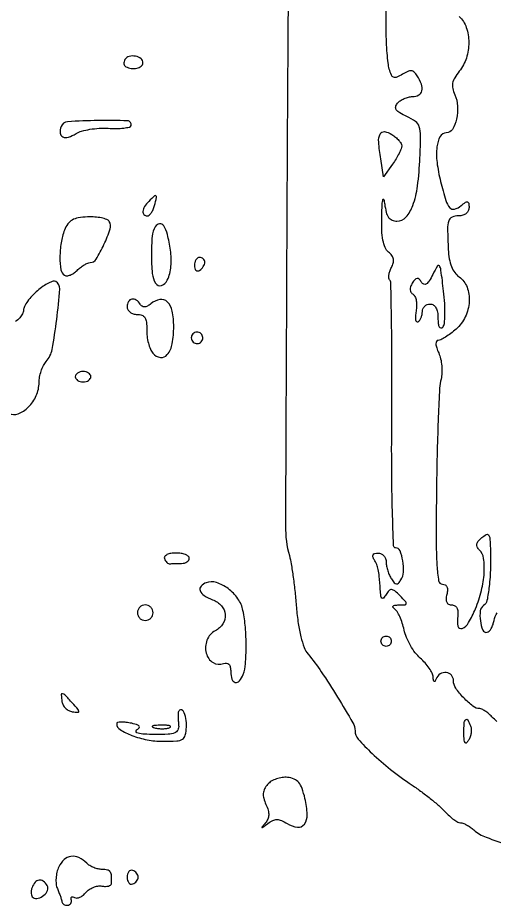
# Model space of a CAD drawing. Extents: x 0 to 5034, y 0 to 2560.
# Drawn here: x 3751.9 to 3843.9, y 475.1 to 646.2 of the extents above; entities that cross this region are included whole.
import ezdxf

# ---------------------------------------------------------------- set-up
doc = ezdxf.new("R2010")
doc.units = 0

msp = doc.modelspace()

# ---------------------------------------------------------------- linework, layer by layer
for points in [[(3804.34013, 680.912553, 0.001171), (3803.881648, 617.905199, 0.00023), (3803.569541, 548.17554, 0.067534), (3804.316434, 542.5, -0.025416), (3804.667576, 540.89117, -0.006971), (3805.055748, 538.325, -0.007027), (3805.414767, 535.400001, -0.007278), (3805.686768, 532.5, 0.015894), (3806.029007, 529.422461, 0.025174), (3806.537491, 526.818868, 0.029307), (3807.173735, 524.775147, 0.084707), (3807.919859, 523.5, -0.026329), (3810.473016, 520.111884, -0.010621), (3813.608515, 515.240382, -0.005697), (3816.575521, 510.282324, -0.132737), (3817, 508.711551, 0.183567), (3817.598736, 507.135664, 0.021214), (3820.27558, 504.367361, 0.02361), (3823.843369, 501.284823, 0.018243), (3828, 498.261364, -0.011142), (3829.86255, 496.946607, -0.009946), (3831.737715, 495.500743, -0.010031), (3833.370888, 494.134062, -0.030275), (3834.404988, 493.116396, 0.024335), (3835.208887, 492.306262, 0.028416), (3836.048915, 491.621691, 0.029259), (3836.812494, 491.133912, 0.128186), (3837.326247, 491, -0.092663), (3837.824018, 490.906951, -0.030048), (3838.507744, 490.59365, -0.02878), (3839.242173, 490.146098, -0.028678), (3839.921259, 489.616682, 0.09235), (3842.297001, 488.207593, 0.004058), (3851.389299, 484.960094, 0.007169)], [(3844.390641, 510.504324, -0.010024), (3843.428571, 511.428571, 0.0226), (3842.770048, 512.03011, 0.02626), (3842.090929, 512.538393, 0.026669), (3841.480141, 512.901759, 0.121428), (3841.081581, 513, -0.167303), (3839.76032, 513.454833, -0.037434), (3837.970977, 515.081796, -0.037861), (3836.437816, 516.968541, -0.152846), (3836, 518.367295, 0.180433), (3835.601358, 519.436015, 0.187809), (3834.607539, 519.960318, 0.171555), (3833.448737, 519.694317, 0.156722), (3832.662281, 518.75, -0.029023), (3832.432418, 518.263707, -0.414717), (3832.265759, 518.214889, -0.24195), (3832.135427, 518.407572, -0.017424), (3832.078947, 519.069665, 0.102181), (3831.885279, 519.815947, 0.034569), (3831.318193, 520.791228, 0.032692), (3830.524277, 521.81176, 0.032159), (3829.600006, 522.726097, -0.052109), (3828.627703, 523.767759, -0.031154), (3827.691854, 525.18205, -0.030934), (3826.92726, 526.723626, -0.04625), (3826.474374, 528.156432, 0.025123), (3826.113905, 529.49026, 0.027928), (3825.631609, 530.733641, 0.028882), (3825.105664, 531.735037, 0.113144), (3824.624368, 532.234687, -0.094106), (3824.313572, 532.533915, -0.381719), (3824.340671, 532.773575, -0.154345), (3824.705177, 532.937504, -0.027147), (3825.464286, 532.984687, 0.015102), (3826.669068, 533.030488, 0.359952), (3826.898017, 533.247756, 0.222546), (3826.776191, 533.618592, 0.007541), (3825.678122, 534.75, 0.020049), (3824.657699, 535.691473, 0.15439), (3824.065626, 535.940908, 0.229779), (3823.56585, 535.75316, 0.049004), (3822.979149, 535, -0.035961), (3822.482019, 534.326355, -0.420942), (3822.188141, 534.306844, -0.182994), (3821.982011, 534.704483, -0.012329), (3821.862998, 536, 0.004769), (3821.667253, 538.554123, 0.029873), (3821.47714, 539.849203, 0.052317), (3821.180176, 540.776196, 0.036218), (3820.664552, 541.75, -0.074178), (3820.432709, 542.281561, -0.207665), (3820.490695, 542.675047, -0.19247), (3820.825039, 542.921229, -0.063684), (3821.440983, 543, -0.11119), (3822.036926, 542.865815, -0.099135), (3822.546537, 542.485937, -0.093778), (3822.891186, 541.918202, -0.087683), (3823.015313, 541.25, 0.044979), (3823.092432, 540.470777, 0.027495), (3823.315379, 539.573438, 0.027437), (3823.6369, 538.701726, 0.043198), (3824.015313, 538, 0.031278), (3824.564659, 537.267442, 0.193378), (3824.973324, 537.053239, 0.233054), (3825.367823, 537.200466, 0.045598), (3825.84897, 537.814646, 0.131437), (3826.336921, 539.327372, 0.053317), (3826.214992, 541.507003, 0.054969), (3825.677991, 543.43053, 0.30625), (3824.835446, 544, -0.40367), (3824.43033, 544.390736, -0.001731), (3824.212616, 551.052528, -0.006153), (3824.07574, 559.150911, -0.002966), (3824.089622, 569.529067, 0.002224), (3824.11735, 579.359442, 0.003581), (3824.043726, 587.735931, 0.000723), (3823.9158, 595.089142, 0.19402), (3823.672783, 595.66055, -0.176775), (3823.507568, 596.01566, -0.057271), (3823.524569, 596.604038, -0.048833), (3823.697302, 597.307165, -0.038248), (3824.01417, 598.026478, 0.058294), (3824.360026, 598.905266, 0.109319), (3824.390955, 599.664532, 0.112209), (3824.099561, 600.352699, 0.063597), (3823.478987, 601.01744, -0.119433), (3822.820174, 601.90168, -0.053177), (3822.393136, 603.300297, -0.038313), (3822.171159, 605.247722, -0.016335), (3822.160037, 607.872445, -0.004709), (3822.24791, 610.193099, -0.046382), (3822.384189, 611.160423, -0.77855), (3822.544851, 611.162848, -0.034857), (3822.723396, 610.25, 0.030807), (3823.016608, 608.683739, 0.095881), (3823.469806, 607.715654, 0.13859), (3824.141584, 607.187406, 0.098045), (3825.088109, 607, 0.214164), (3826.832048, 607.782885, 0.094802), (3828.15337, 609.997967, 0.055847), (3829.057304, 613.73653, 0.020043), (3829.52629, 619.203479, 0.007457), (3829.657095, 623.479427, 0.081583), (3829.405815, 625.174862, 0.160913), (3828.650838, 626.212435, 0.051533), (3826.974358, 627.171644, -0.024142), (3825.61528, 627.853471, -0.111453), (3824.966724, 628.440046, -0.211623), (3824.847476, 629.039209, -0.118573), (3825.181061, 629.718165, -0.072333), (3825.725599, 630.20908, -0.044596), (3826.483922, 630.623461, -0.043798), (3827.325496, 630.905563, -0.059042), (3828.122445, 631, 0.12776), (3829.298866, 631.305588, 0.213906), (3829.899315, 632.110289, 0.143787), (3829.815257, 633.381523, 0.053779), (3829.0152, 635, 0.060056), (3828.43996, 635.701936, 0.166199), (3827.868492, 635.967432, 0.132783), (3827.167447, 635.855383, 0.033048), (3826.132675, 635.305328, -0.032234), (3825.052684, 634.728981, -0.203741), (3824.443022, 634.714477, -0.203309), (3824.008773, 635.143501, -0.032088), (3823.615817, 636.305328, -0.035348), (3823.387465, 637.48427, -0.009704), (3823.196173, 639.367127, -0.009758), (3823.062114, 641.515238, -0.01004), (3823.013655, 643.646592), (3823, 648.793185)], [(3837.098253, 646.411082, -0.12754), (3838.468237, 644.326972, -0.081654), (3838.946282, 641.45369, -0.077493), (3838.480186, 638.426264, -0.093577), (3837.118425, 635.897922, 0.034844), (3836.236165, 634.638279, 0.088033), (3835.837477, 633.597188, 0.100259), (3835.847508, 632.567207, 0.054539), (3836.245341, 631.360879, -0.093181), (3836.787917, 629.15995, -0.069137), (3836.581863, 626.658145, -0.080583), (3835.786077, 624.67181, -0.26306), (3834.597525, 624, 0.276502), (3833.422469, 623.296397, 0.094487), (3832.804711, 621.32268, 0.059911), (3832.819014, 618.319345, 0.031063), (3833.515744, 614.627932, 0.010813), (3834.525666, 610.982784, 0.103808), (3835.291961, 609.576013, 0.295702), (3836.204267, 609.303647, 0.102312), (3837.475834, 609.979944, -0.019474), (3838.307702, 610.617311, -0.214509), (3838.710057, 610.69562, -0.30932), (3838.942388, 610.441398, -0.035131), (3839, 609.622445, -0.111853), (3838.853326, 608.974991, -0.11138), (3838.441823, 608.452806, -0.099021), (3837.800573, 608.115575, -0.071811), (3837, 608, 0.100197), (3835.730304, 607.742979, 0.221239), (3835.08145, 607.026452, 0.080117), (3834.863013, 605.482188, 0.007065), (3834.995502, 601.529435, 0.031637), (3835.196972, 599.720034, 0.050585), (3835.619193, 598.224874, 0.060507), (3836.253739, 597.055511, 0.085644), (3837.092394, 596.222731, -0.151575), (3838.608975, 594.264288, -0.104816), (3839.02849, 591.473289, -0.095813), (3838.275654, 588.533763, -0.103703), (3836.492394, 586.180335, -0.01761), (3835.461141, 585.345574, -0.021349), (3834.436179, 584.640474, -0.020521), (3833.538258, 584.127728, -0.120025), (3833.013833, 584, 0.281563), (3832.707109, 583.812403, 0.132862), (3832.607157, 583.340654, 0.066984), (3832.753513, 582.576169, 0.026157), (3833.148355, 581.573742, -0.051711), (3833.524349, 580.45489, -0.032828), (3833.737118, 579.095287, -0.032804), (3833.770212, 577.717609, -0.051128), (3833.600283, 576.543535, 0.048294), (3833.332349, 574.763406, 0.002823), (3833.073099, 569.278798, 0.004255), (3832.85654, 562.733915, 0.003118), (3832.723367, 555.469123, 0.002614), (3832.656053, 545.662969, 0.015865), (3832.808855, 540.586658, 0.024241), (3833.137295, 537.62087, 0.36858), (3833.866631, 536.999329, -0.129165), (3834.403988, 536.858441, -0.166048), (3834.741831, 536.479694, -0.116288), (3834.847834, 535.853718, -0.048034), (3834.710251, 535, 0.047854), (3834.568271, 534.121008, 0.127284), (3834.686615, 533.501319, 0.174521), (3835.055853, 533.133607, 0.109881), (3835.656478, 533, -0.125468), (3836.250507, 532.848553, -0.14588), (3836.659919, 532.4362, -0.108623), (3836.851664, 531.758448, -0.05088), (3836.812858, 530.842953, 0.08369), (3836.857543, 528.896645, 0.47477), (3837.648444, 528.470378, 0.163946), (3838.923125, 529.582041, 0.034645), (3840.25, 532.264614, 0.036229), (3841.405159, 535.778042, 0.04581), (3841.928361, 539.155944, 0.052842), (3841.806389, 541.959926, 0.160441), (3840.957618, 543.642382, -0.095726), (3840.588313, 544.188585, -0.155155), (3840.535154, 544.741768, -0.120521), (3840.818201, 545.324832, -0.046596), (3841.457618, 545.964826, -0.040361), (3842.306692, 546.560848, -0.337576), (3842.743584, 546.508274, -0.179443), (3842.997894, 545.974748, -0.013995), (3843.096892, 544.372445, -0.013501), (3843.125441, 540.122658, -0.022657), (3842.891475, 536.560631, -0.021242), (3842.468634, 533.825308, -0.208279), (3841.818034, 532.887539, 0.229117), (3841.169405, 531.86834, 0.061898), (3841.183841, 529.900095, 0.069007), (3841.668128, 528.141816, 0.357002), (3842.5, 527.710389, 0.154366), (3842.907023, 527.940031, 0.057287), (3843.302337, 528.475042, 0.049857), (3843.628063, 529.200002, 0.042005), (3843.827103, 530.018021, -0.123128), (3844.440868, 531.470748, -0.401327)], [(3750.202133, 569.973548, 0.226716), (3751.970862, 569.828046, 0.107701), (3753.930402, 571.107371, 0.089404), (3755.46375, 573.351072, 0.105682), (3756, 575.859821, -0.047431), (3756.101378, 576.926106, -0.03464), (3756.406099, 578.076981, -0.035288), (3756.852527, 579.136923, -0.06259), (3757.382463, 579.921259, 0.134295), (3758.522894, 582.268813, 0.016076), (3759.410736, 588.023388, 0.011853), (3759.985187, 593.913305, 0.279651), (3759.25635, 595.341567, 0.216413), (3758.746069, 595.40689, 0.040105), (3757.844584, 595.047767, 0.036562), (3756.78127, 594.421382, 0.026108), (3755.687625, 593.576709, 0.028648), (3754.658985, 592.584972, 0.031901), (3753.78949, 591.515443, 0.033678), (3753.177131, 590.519988, 0.121634), (3753, 589.802631, -0.131982), (3752.823549, 589.145811, -0.050917), (3752.265625, 588.375181, -0.045847), (3751.456505, 587.62023, -0.041963)]]:
    msp.add_lwpolyline(points, format="xyb")
for points in [[(3772.576925, 638.124467, 0.072925), (3772.401554, 637.718738, 0.094354), (3772.371535, 637.315124, 0.111022), (3772.489153, 636.977313, 0.138403), (3772.733688, 636.754232, 0.084961), (3773.794239, 636.431994, 0.086837), (3774.893167, 636.484539, 0.108968), (3775.723257, 636.8734, 0.219121), (3776.052821, 637.5, 0.244782), (3775.684068, 638.309699, 0.12199), (3774.627155, 638.782372, 0.110461), (3773.390731, 638.730078, 0.191004)], [(3760.248518, 625.206872, 0.109286), (3760.062984, 623.96481, 0.27276), (3760.563411, 623.236455, 0.188816), (3761.655772, 623.167543, 0.062082), (3763.143225, 623.857373, -0.071142), (3764.218714, 624.332767, -0.027564), (3765.812364, 624.68754, -0.026613), (3767.60744, 624.8871, -0.029739), (3769.347747, 624.883693, 0.018098), (3770.956955, 624.843092, 0.027424), (3772.353856, 624.935144, 0.025939), (3773.430213, 625.122682, 0.265765), (3773.750486, 625.417413, 0.496194), (3773.111968, 626.323619, 0.012846), (3767.374192, 626.381562, 0.012422), (3761.521339, 626.144773, 0.292849)], [(3826, 621.481959, -0.095891), (3825.892878, 620.92853, -0.020047), (3825.485938, 620.023317, -0.020342), (3824.91991, 618.995164, -0.018003), (3824.25, 617.972506), (3822.5, 615.5), (3821.950612, 619, -0.018361), (3821.56436, 622.231033, -0.127749), (3821.834287, 623.786167, -0.335014), (3822.664181, 624.237701, -0.102864), (3824.088929, 623.71239, -0.035898), (3824.820241, 623.179165, -0.040167), (3825.438623, 622.564889, -0.044016), (3825.868856, 621.962834, -0.133914)], [(3777.2, 610.8, 0.050909), (3776.374815, 609.787185, 0.117874), (3776.043143, 608.870808, 0.227685), (3776.255523, 608.260992, 0.199569), (3776.883369, 608, 0.181596), (3777.259476, 608.141258, 0.059916), (3777.660882, 608.5875, 0.050447), (3778.024544, 609.234516, 0.038887), (3778.289749, 610, 0.006206), (3778.683233, 611.5848, 0.300726), (3778.575468, 611.877032, 0.361825), (3778.291938, 611.859691, 0.007493)], [(3760.912393, 605.269577, 0.051152), (3760.251411, 602.795899, 0.039944), (3760.03169, 600.021994, 0.038673), (3760.221179, 597.600959, 0.218848), (3760.91938, 596.549826, 0.163911), (3761.381589, 596.442265, 0.068447), (3762.012017, 596.591854, 0.057548), (3762.702537, 596.955412, 0.046485), (3763.347952, 597.490809, -0.030656), (3764.001042, 598.068375, -0.031411), (3764.714768, 598.556675, -0.033087), (3765.385086, 598.89807, -0.101575), (3765.881654, 599, 0.262774), (3767.025857, 599.645936, 0.027255), (3768.53143, 602.479221, 0.028147), (3769.719246, 605.473402, 0.222297), (3769.550802, 606.917801, 0.166907), (3769.080664, 607.30303, 0.036754), (3768.063989, 607.597821, 0.034383), (3766.777715, 607.779088, 0.027217), (3765.373109, 607.802748, 0.031629), (3763.568641, 607.620215, 0.088334), (3762.373886, 607.197236, 0.108952), (3761.544636, 606.449856, 0.064316)], [(3778.446201, 605.912951, 0.117779), (3777.835347, 604.064051, 0.022072), (3777.68998, 600.475242, 0.022168), (3777.862319, 596.886252, 0.11583), (3778.485977, 595.02269, 0.339941), (3779.636358, 594.58725, 0.217189), (3780.76295, 595.577849, 0.084578), (3781.458763, 598.268591, 0.058392), (3781.356759, 601.420094, 0.020466), (3780.779919, 604.420544, 0.086208), (3780.063771, 606.101022, 0.295166), (3779.269229, 606.457678, 0.219715)], [(3786, 598.440983, 0.066118), (3786.073267, 597.889346, 0.138808), (3786.29375, 597.521475, 0.191142), (3786.620352, 597.392057, 0.139169), (3787, 597.5, 0.06081), (3787.382515, 597.806203, 0.051032), (3787.70625, 598.2129, 0.053229), (3787.926698, 598.653442, 0.089642), (3788, 599.059017, 0.105429), (3787.923444, 599.418051, 0.099231), (3787.70625, 599.723586, 0.096318), (3787.381732, 599.928382, 0.092995), (3787, 600, 0.153634), (3786.618621, 599.879982, 0.097988), (3786.29375, 599.542039, 0.080552), (3786.074545, 599.037096, 0.062283)], [(3832.012215, 596.721622, -0.021297), (3831.323294, 595.453139, -0.107716), (3830.774753, 594.869873, -0.260576), (3830.289966, 594.825317, -0.145687), (3829.826555, 595.221622, 0.04907), (3829.364686, 595.802191, 0.231597), (3828.975547, 595.942276, 0.191406), (3828.57378, 595.729081, 0.033365), (3828.052786, 595.026393, 0.05302), (3827.712285, 594.348274, 0.106194), (3827.624398, 593.75803, 0.132041), (3827.790076, 593.268506, 0.10749), (3828.189697, 592.882761, -0.153061), (3828.570746, 592.442526, -0.057413), (3828.810701, 591.652824, -0.050019), (3828.889681, 590.67183, -0.042342), (3828.781367, 589.63663, 0.026789), (3828.65155, 588.683147, 0.064408), (3828.684888, 587.972577, 0.152887), (3828.866923, 587.622019, 0.348682), (3829.144457, 587.589279, 0.100044), (3829.472256, 587.896497, 0.052202), (3829.748684, 588.386001, 0.048951), (3829.93655, 588.968599, 0.053579), (3830, 589.559017, -0.103216), (3830.114729, 590.108867, -0.098834), (3830.440625, 590.576711, -0.096907), (3830.927451, 590.890211, -0.095012), (3831.5, 591, -0.145054), (3832.132909, 590.812442, -0.122482), (3832.611111, 590.3, -0.086196), (3832.905615, 589.454377, -0.040813), (3833, 588.3, 0.025302), (3833.054293, 587.227763, 0.095199), (3833.246567, 586.585808, 0.273733), (3833.547566, 586.398943, 0.209618), (3833.912928, 586.55, 0.166241), (3834.237078, 587.245687, 0.019967), (3834.351512, 588.960455, 0.021669), (3834.315954, 591.099115, 0.015168), (3834.098587, 593.5, 0.002604), (3833.586695, 597.546617, 0.111372), (3833.288919, 598.355174, 0.556597), (3832.890093, 598.34732, 0.020096)], [(3773, 590.5, 0.128015), (3773.1489, 589.927957, 0.10074), (3773.567853, 589.440625, 0.08932), (3774.194561, 589.11297, 0.076038), (3774.933117, 589, -0.085058), (3775.8662, 588.840111, -0.170083), (3776.442665, 588.377409, -0.116685), (3776.734297, 587.512403, -0.03033), (3776.781922, 586.034642, 0.039144), (3776.844196, 584.78579, 0.032952), (3777.099514, 583.485935, 0.034229), (3777.494572, 582.325996, 0.074143), (3777.981484, 581.522311, 0.186463), (3779.429921, 580.713294, 0.267931), (3780.760725, 581.249279, 0.122266), (3781.706721, 583.361784, 0.044456), (3782, 586.65383, 0.048589), (3781.707852, 589.653029, 0.149295), (3780.757138, 591.432835, 0.246203), (3779.320683, 591.878734, 0.128426), (3777.576293, 591.063317, -0.043562), (3776.910512, 590.602284, -0.116515), (3776.360531, 590.440196, -0.161016), (3775.906606, 590.563224, -0.10874), (3775.530011, 590.951442, 0.102011), (3774.761513, 591.765049, 0.199371), (3773.905335, 591.953816, 0.227899), (3773.249366, 591.480824, 0.12513)], [(3785.552786, 585.08541, 0.099038), (3785.401684, 584.679226, 0.097945), (3785.417584, 584.244476, 0.097945), (3785.597789, 583.848514, 0.099038), (3785.91459, 583.552786, 0.099038), (3786.320774, 583.401684, 0.097945), (3786.755524, 583.417584, 0.097945), (3787.151486, 583.597789, 0.099038), (3787.447214, 583.91459, 0.099038), (3787.598316, 584.320774, 0.097945), (3787.582416, 584.755524, 0.097945), (3787.402211, 585.151486, 0.099038), (3787.08541, 585.447214, 0.099038), (3786.679226, 585.598316, 0.097945), (3786.244476, 585.582416, 0.097945), (3785.848514, 585.402211, 0.099038)], [(3763, 577, 0.148195), (3763.115568, 576.618646, 0.098894), (3763.440625, 576.29375, 0.082425), (3763.926543, 576.074694, 0.064853), (3764.5, 576, 0.064853), (3765.073457, 576.074694, 0.082425), (3765.559375, 576.29375, 0.098894), (3765.884432, 576.618646, 0.148195), (3766, 577, 0.148195), (3765.884432, 577.381354, 0.098894), (3765.559375, 577.70625, 0.082425), (3765.073457, 577.925306, 0.064853), (3764.5, 578, 0.064853), (3763.926543, 577.925306, 0.082425), (3763.440625, 577.70625, 0.098894), (3763.115568, 577.381354, 0.148195)], [(3780.191667, 541.925, 0.059365), (3780.382717, 541.519541, 0.06671), (3780.657708, 541.187813, 0.076449), (3780.971058, 540.976726, 0.136666), (3781.275, 540.925, -0.013314), (3781.652979, 540.953955, -0.004034), (3782.227656, 540.977969, -0.004037), (3782.872543, 540.994495, -0.004387), (3783.5, 541, 0.064853), (3784.073457, 541.074694, 0.082425), (3784.559375, 541.29375, 0.098894), (3784.884432, 541.618646, 0.148195), (3785, 542, 0.231675), (3784.812401, 542.383143, 0.072835), (3784.241146, 542.70625, 0.055541), (3783.406008, 542.926954, 0.036866), (3782.416667, 543, 0.040232), (3781.45244, 542.922288, 0.072434), (3780.697448, 542.684219, 0.114589), (3780.262359, 542.333632, 0.251645)], [(3788.25, 537.279461, 0.12663), (3787.264727, 536.612994, 0.278995), (3787.108095, 535.752198, 0.161317), (3787.869722, 534.818102, 0.050934), (3789.5, 534, -0.118761), (3791.213825, 532.828176, -0.164332), (3791.948701, 531.132246, -0.168076), (3791.498124, 529.366898, -0.124756), (3790, 528, 0.180435), (3788.417551, 526.204358, 0.155419), (3788.27358, 523.6801, 0.19176), (3789.583536, 521.884658, 0.236245), (3791.621855, 521.685134, -0.114787), (3792.210783, 521.766826, -0.192892), (3792.649228, 521.543093, -0.133539), (3792.917095, 520.991866, -0.046743), (3793, 520.106989, 0.074254), (3793.215243, 518.665609, 0.27092), (3793.868503, 518.062881, 0.284451), (3794.683627, 518.349584, 0.078136), (3795.393011, 519.581787, 0.073028), (3795.854142, 521.63802, 0.019246), (3795.976913, 525.016452, 0.020097), (3795.821264, 528.689298, 0.028721), (3795.366309, 531.918454, 0.104377), (3794.392615, 534.187247, 0.078099), (3792.495157, 536.146886, 0.084102), (3790.244917, 537.312175, 0.164671)], [(3775, 531.5, 0.099038), (3775.114514, 530.927543, 0.097945), (3775.440625, 530.440625, 0.097945), (3775.927543, 530.114514, 0.099038), (3776.5, 530, 0.099038), (3777.072457, 530.114514, 0.097945), (3777.559375, 530.440625, 0.097945), (3777.885486, 530.927543, 0.099038), (3778, 531.5, 0.099038), (3777.885486, 532.072457, 0.097945), (3777.559375, 532.559375, 0.097945), (3777.072457, 532.885486, 0.099038), (3776.5, 533, 0.099038), (3775.927543, 532.885486, 0.097945), (3775.440625, 532.559375, 0.097945), (3775.114514, 532.072457, 0.099038)], [(3824, 526, -0.099038), (3823.923658, 525.618362, -0.097945), (3823.70625, 525.29375, -0.097945), (3823.381638, 525.076342, -0.099038), (3823, 525, -0.099038), (3822.618362, 525.076342, -0.097945), (3822.29375, 525.29375, -0.097945), (3822.076342, 525.618362, -0.099038), (3822, 526, -0.099038), (3822.076342, 526.381638, -0.097945), (3822.29375, 526.70625, -0.097945), (3822.618362, 526.923658, -0.099038), (3823, 527, -0.099038), (3823.381638, 526.923658, -0.097945), (3823.70625, 526.70625, -0.097945), (3823.923658, 526.381638, -0.099038)], [(3760.421612, 514.333129, 0.09263), (3760.646753, 513.67682, 0.072374), (3761.109412, 513.080312, 0.071263), (3761.731133, 512.632391, 0.084275), (3762.419513, 512.408934, 0.016801), (3763.480636, 512.289449, 0.435285), (3763.671436, 512.464567, 0.18237), (3763.53755, 512.827239, 0.005286), (3762.431397, 514.075805, 0.00571), (3760.982671, 515.640342, 0.172957), (3760.512934, 515.878874, 0.473108), (3760.278537, 515.657664, 0.019066)], [(3782.884846, 512.309017, 0.032161), (3782.851929, 511.882879, 0.009337), (3782.855809, 511.223586, 0.009345), (3782.888017, 510.479335, 0.009859), (3782.947704, 509.75, -0.143688), (3782.784415, 508.87284, -0.187966), (3782.181822, 508.333863, -0.078169), (3780.897933, 508.070783, -0.012319), (3778.312858, 508.015313, -0.012248), (3776.330279, 508.070197, -0.048112), (3775.121999, 508.250734, -0.212536), (3774.751719, 508.540078, -0.392051), (3774.84195, 508.881158, 0.085933), (3775.30897, 509.304473, 0.368271), (3775.294143, 509.651387, 0.140785), (3774.799515, 509.949656, 0.018507), (3773.59195, 510.227174, 0.021848), (3772.598152, 510.37249, 0.03747), (3771.761385, 510.394754, 0.046091), (3771.164945, 510.310446, 0.347633), (3771, 510.101875, 0.260449), (3771.641953, 508.953079, 0.046857), (3773.922514, 507.828867, 0.044564), (3776.874005, 506.99521, 0.046587), (3779.882511, 506.714286, 0.013316), (3782.569513, 506.785857, 0.121305), (3783.681813, 507.12347, 0.202093), (3784.233091, 507.870327, 0.048363), (3784.453551, 509.430248, 0.058072), (3784.33202, 511.109039, 0.077821), (3783.818627, 512.543895, 0.346566), (3783.292425, 512.769251, 0.30027)], [(3839.300491, 509.659316, -0.078095), (3839.432233, 509.042838, -0.047824), (3839.40176, 508.298472, -0.046657), (3839.226161, 507.547614, -0.06042), (3838.922793, 506.909316, -0.066116), (3838.506965, 506.412012, -0.458049), (3838.229745, 506.444512, -0.134771), (3838.057329, 506.952663, -0.013404), (3838.015313, 508.25, -0.014704), (3838.061427, 510.18413, -0.173231), (3838.347369, 510.867481, -0.508946), (3838.748666, 510.82311, -0.038196)], [(3778.269032, 509.307009, 0.037336), (3779.036634, 509.167106, 0.029507), (3779.880008, 509.127736, 0.030339), (3780.671085, 509.185595, 0.06278), (3781.269032, 509.344063, 0.31318), (3781.386009, 509.52287, 0.333666), (3781.257153, 509.684921, 0.052471), (3780.580113, 509.787295, 0.014395), (3779.5, 509.805051, 0.012823), (3778.431793, 509.764444, 0.080377), (3777.900903, 509.643467, 0.597527), (3777.883358, 509.48334, 0.087174)], [(3800.129183, 498.403362, 0.05971), (3799.534567, 497.526889, 0.098413), (3799.287465, 496.669579, 0.088057), (3799.374714, 495.715905, 0.04018), (3799.801853, 494.535541, -0.037114), (3800.221715, 493.397113, -0.078878), (3800.335411, 492.467556, -0.095539), (3800.150877, 491.665806, -0.077145), (3799.672669, 490.920897, 0.003209), (3799.014611, 490.167988, 0.596919), (3799.0441, 490.090689, 0.194404), (3799.203375, 490.132033, 0.0019), (3800.171639, 490.855639, -0.049247), (3801.115112, 491.430422, -0.114239), (3801.918921, 491.611239, -0.102959), (3802.773559, 491.42781, -0.035423), (3803.89668, 490.832452, 0.109051), (3805.871953, 490.131495, 0.275762), (3807.214189, 490.721892, 0.167527), (3807.764705, 492.592017, 0.046331), (3807.336544, 495.668592, 0.025935), (3806.767171, 497.628447, 0.089377), (3806.120356, 498.777038, 0.123239), (3805.239844, 499.424988, 0.073136), (3803.967952, 499.74049, 0.060438), (3802.922324, 499.715818, 0.047751), (3801.822284, 499.446911, 0.049167), (3800.834683, 498.989865, 0.081111)], [(3759.810657, 482.483781, 0.049137), (3759.454467, 481.441618, 0.041137), (3759.281017, 480.285444, 0.042805), (3759.301808, 479.183998, 0.07733), (3759.532174, 478.31377, -0.010052), (3759.842883, 477.564358, -0.010444), (3760.119079, 476.812482, -0.010193), (3760.33088, 476.153023, -0.043961), (3760.413633, 475.75, 0.131403), (3760.52351, 475.471645, 0.098906), (3760.76838, 475.249687, 0.08674), (3761.111395, 475.118166, 0.073321), (3761.5, 475.1, 0.102678), (3761.860233, 475.213136, 0.117554), (3762.125534, 475.456834, 0.117001), (3762.25315, 475.795012, 0.101035), (3762.225223, 476.17433, -0.081524), (3762.187968, 476.505014, -0.241292), (3762.298907, 476.696975, -0.216661), (3762.532127, 476.73139, -0.068445), (3762.861917, 476.58534, 0.16553), (3763.304854, 476.483735, 0.078555), (3763.877646, 476.635733, 0.064673), (3764.487798, 477.005918, 0.050936), (3765.039781, 477.547934, -0.069971), (3765.65778, 478.110362, -0.053755), (3766.463353, 478.541326, -0.054667), (3767.324791, 478.784013, -0.081008), (3768.10764, 478.786923, 0.03928), (3768.800933, 478.731742, 0.061721), (3769.393274, 478.804596, 0.085243), (3769.801832, 478.984963, 0.235319), (3769.954552, 479.25, 0.023262), (3769.975589, 480.751606, 0.134655), (3769.74324, 481.502177, 0.19477), (3769.209685, 481.881611, 0.058427), (3768.2, 482, -0.055979), (3767.423629, 482.087194, -0.038787), (3766.579224, 482.349526, -0.039123), (3765.797045, 482.734098, -0.06264), (3765.210123, 483.189877, 0.083699), (3763.683552, 484.276004, 0.146386), (3762.16439, 484.522217, 0.156008), (3760.826717, 483.893193, 0.098869)], [(3773, 480.5, 0.064908), (3773.079656, 479.888977, 0.107546), (3773.315781, 479.428177, 0.143818), (3773.666526, 479.189601, 0.159683), (3774.075, 479.191667, 0.073624), (3774.485911, 479.399741, 0.066918), (3774.834219, 479.723802, 0.070382), (3775.069583, 480.110048, 0.102038), (3775.15, 480.5, 0.102038), (3775.069583, 480.889952, 0.070382), (3774.834219, 481.276198, 0.066918), (3774.485911, 481.600259, 0.073624), (3774.075, 481.808333, 0.159683), (3773.666526, 481.810399, 0.143818), (3773.315781, 481.571823, 0.107546), (3773.079656, 481.111023, 0.064908)], [(3754.650663, 478.532025, 0.052515), (3754.49115, 477.935939, 0.0638), (3754.47433, 477.358368, 0.075783), (3754.594901, 476.88537, 0.15532), (3754.84142, 476.598008, 0.201697), (3755.840733, 476.441329, 0.114471), (3756.95006, 477.005503, 0.122857), (3757.647708, 477.966627, 0.238621), (3757.569098, 478.888197, 0.090551), (3756.818057, 479.720393, 0.196846), (3756.002606, 479.94369, 0.189342), (3755.241545, 479.532165, 0.083805)]]:
    msp.add_lwpolyline(points, format="xyb", close=True)

doc.saveas('drawing.dxf')
